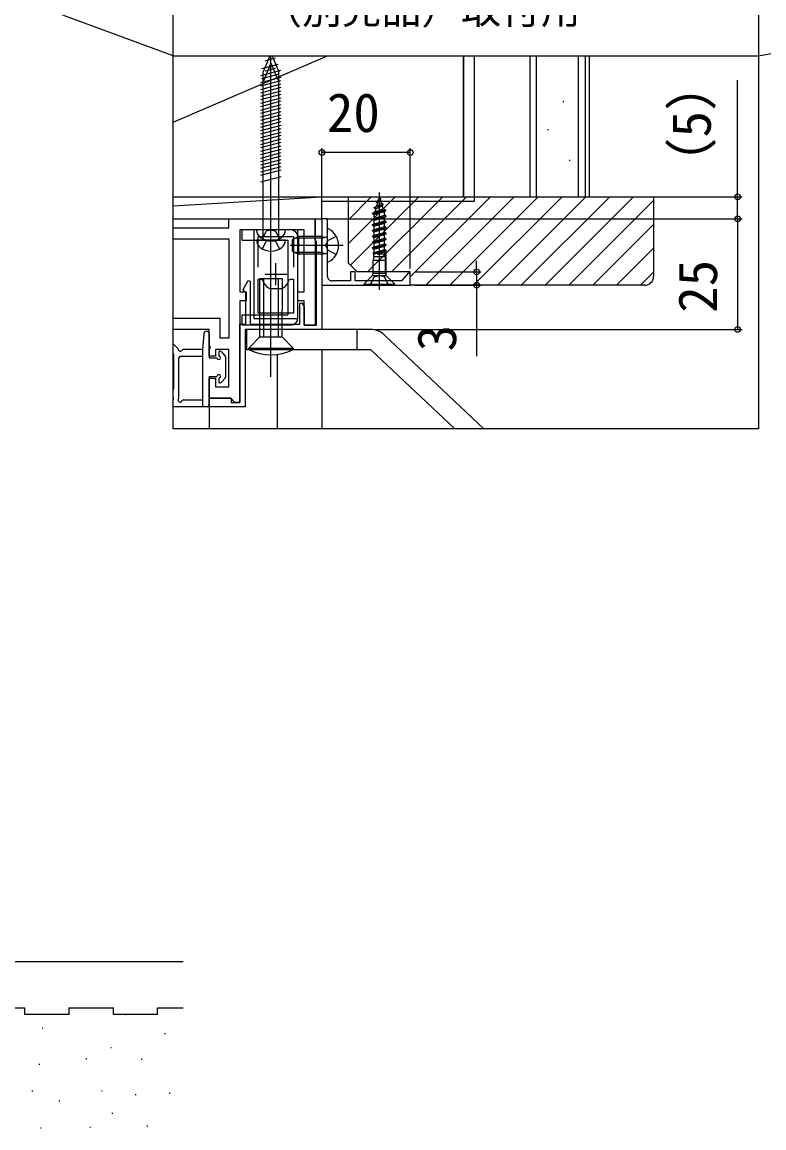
# Model space of a CAD drawing. Units: millimetres, scale not verified. Extents: x -525 to 525, y -783 to 779.
# Drawn here: x -111.1 to 56.6, y 54.5 to 304.5 of the extents above; entities that cross this region are included whole.
import ezdxf
from ezdxf.enums import TextEntityAlignment as Align

# ---------------------------------------------------------------- set-up
doc = ezdxf.new("R2010")
doc.units = ezdxf.units.MM
doc.header["$LTSCALE"] = 4
for name, color, linetype in [('0-1_USER1', 3, 'Continuous'), ('0-2_YKK_11', 7, 'Continuous'), ('0-4_YKK_12', 2, 'Continuous'), ('0-5_YKK_13', 4, 'Continuous'), ('0-7_YKK_D', 6, 'Continuous'), ('0-9_YSS_K', 3, 'Continuous')]:
    doc.layers.add(name, color=color, linetype=linetype)
doc.styles.add('ＭＳ ゴシック', font='')
doc.styles.get('ＭＳ ゴシック').set_extended_font_data('MS Gothic')

msp = doc.modelspace()

# ---------------------------------------------------------------- linework, layer by layer
at = {"layer": '0-2_YKK_11'}
for points in [[(-77.004, 258.005), (-64.371, 258.005), (-64.371, 260.005), (-44.871, 260.005), (-44.871, 236.005), (-47.371, 236.005), (-47.371, 241.505), (-48.771, 241.505), (-48.771, 243.505), (-47.371, 243.505), (-47.371, 257.505), (-61.871, 257.505), (-61.871, 243.505), (-60.471, 243.505), (-60.471, 241.505), (-61.871, 241.505), (-61.871, 218.505), (-63.071, 218.505), (-63.571, 219.005), (-64.071, 219.505), (-68.871, 219.505), (-68.871, 224.005), (-67.371, 224.005), (-67.371, 222.005), (-64.371, 222.005), (-64.371, 230.505), (-67.371, 230.505), (-67.371, 229.005), (-68.871, 229.005), (-68.871, 235.005), (-77.004, 235.005)], [(-47.371, 260.01), (-43.371, 260.01), (-43.371, 240.01)], [(-42.071, 247.001), (-42.071, 260.001), (-43.371, 260.001), (-43.371, 245.001)], [(-77.004, 255.505), (-64.371, 255.505), (-64.371, 233.005), (-66.371, 233.005), (-66.371, 237.505), (-77.004, 237.505)], [(-43.371, 245.001), (-23.371, 245.001), (-23.371, 247.565), (-23.876, 247.749), (-25.343, 246.001), (-35.871, 246.001), (-35.871, 248.001), (-36.871, 248.001), (-36.871, 246.001), (-41.071, 246.001)]]:
    msp.add_lwpolyline(points, dxfattribs=at)
msp.add_lwpolyline([(-43.371, 260.005), (-43.371, 235.005), (-60.671, 235.005), (-60.671, 217.505), (-68.871, 217.505), (-68.871, 219.505), (-63.871, 219.505), (-63.871, 218.505), (-61.871, 218.505), (-61.871, 236.205), (-60.571, 236.205), (-60.571, 243.305), (-60.871, 243.605), (-61.133, 244.051), (-60.021, 246.054), (-59.571, 245.938), (-59.571, 236.205), (-48.371, 236.205), (-48.371, 240.936), (-47.926, 241.055), (-47.371, 240.093), (-47.371, 236.005), (-44.571, 236.005), (-44.571, 254.818), (-44.721, 255.012), (-44.871, 255.205), (-44.871, 260.005)], close=True, dxfattribs=at)
msp.add_arc((-41.071, 247.001), 1, 179.99998, 269.99998, dxfattribs=at)
at = {"layer": '0-4_YKK_12'}
for p, q in [((-77.004, 296.852), (-209.676, 346)), ((55.369, 296.852), (275.693, 339.884)), ((-77.004, 296.852), (55.369, 296.852)), ((-43.372, 244.798), (-43.372, 240.01)), ((-43.371, 235.505), (-43.371, 235.005)), ((-43.371, 230.505), (-43.371, 212.536)), ((-53.371, 212.536), (-53.371, 229.408)), ((-68.871, 217.805), (-68.871, 212.536))]:
    msp.add_line(p, q, dxfattribs=at)
msp.add_lwpolyline([(-77.004, 334.098), (55.369, 334.098), (55.369, 212.536), (-77.004, 212.536)], close=True, dxfattribs=at)
at = {"layer": '0-5_YKK_13'}
for p, q in [((-55.142, 296.852), (-56.621, 293.281)), ((-54.871, 295.205), (-56.621, 290.981)), ((-56.19, 295.759), (-53.816, 296.395)), ((-54.871, 252.505), (-54.871, 296.852)), ((-54.871, 250.205), (-54.871, 296.852)), ((-54.871, 295.205), (-53.121, 290.981)), ((-54.871, 295.205), (-53.121, 290.981)), ((-54.6, 296.852), (-53.121, 293.281)), ((-54.6, 296.852), (-53.121, 293.281)), ((-57.171, 292.39), (-52.658, 293.599)), ((-56.914, 294.012), (-53.237, 294.997)), ((-56.914, 291.712), (-53.237, 292.697)), ((-56.621, 257.505), (-56.621, 293.281)), ((-56.19, 293.459), (-53.816, 294.095)), ((-53.121, 257.505), (-53.121, 293.281)), ((-57.171, 290.837), (-52.571, 292.07)), ((-57.171, 290.09), (-52.658, 291.299)), ((-57.171, 289.284), (-52.571, 290.517)), ((-56.621, 255.205), (-56.621, 290.981)), ((-53.121, 255.205), (-53.121, 290.981)), ((-57.171, 288.537), (-52.571, 289.77)), ((-57.171, 287.731), (-52.571, 288.964)), ((-57.171, 286.984), (-52.571, 288.217)), ((-57.171, 286.178), (-52.571, 287.411)), ((-57.171, 285.431), (-52.571, 286.664)), ((-57.171, 284.625), (-52.571, 285.858)), ((-57.171, 283.878), (-52.571, 285.111)), ((-57.171, 283.072), (-52.571, 284.305)), ((-57.171, 282.325), (-52.571, 283.558)), ((-57.171, 281.52), (-52.571, 282.752)), ((-57.171, 280.772), (-52.571, 282.005)), ((-57.171, 279.967), (-52.571, 281.199)), ((-57.171, 279.22), (-52.571, 280.452)), ((-57.171, 278.414), (-52.571, 279.646)), ((-57.171, 277.667), (-52.571, 278.899)), ((-57.171, 276.861), (-52.571, 278.093)), ((-57.171, 276.114), (-52.571, 277.346)), ((-57.171, 275.308), (-52.571, 276.54)), ((-57.171, 274.561), (-52.571, 275.793)), ((-57.171, 273.755), (-52.571, 274.988)), ((-57.171, 273.008), (-52.571, 274.24)), ((-57.171, 272.202), (-52.571, 273.435)), ((-57.171, 271.455), (-52.571, 272.688)), ((-57.171, 270.649), (-52.571, 271.882)), ((-57.171, 269.902), (-52.571, 271.135)), ((-57.171, 268.349), (-52.571, 269.582)), ((-30.371, 244.001), (-30.371, 266.001)), ((-31.521, 262.601), (-29.471, 263.251)), ((-29.471, 263.151), (-31.521, 262.501)), ((-31.193, 262.311), (-29.755, 262.987)), ((-31.071, 263.901), (-30.021, 264.551)), ((-31.071, 263.801), (-30.021, 264.451)), ((-31.071, 263.801), (-31.071, 263.901)), ((-31.071, 263.801), (-30.788, 263.637)), ((-30.788, 263.637), (-31.016, 262.893)), ((-29.914, 263.507), (-31.016, 262.893)), ((-30.788, 263.637), (-30.187, 264.348)), ((-30.629, 264.156), (-30.279, 264.7)), ((-30.371, 265.001), (-30.623, 264.178)), ((-30.371, 265.001), (-30.279, 264.7)), ((-30.174, 264.356), (-29.914, 263.507)), ((-29.471, 263.151), (-29.755, 262.987)), ((-29.755, 262.987), (-29.55, 262.314)), ((-28.921, 261.951), (-31.921, 261.301)), ((-31.921, 261.201), (-28.921, 261.851)), ((-31.921, 261.201), (-31.571, 260.999)), ((-31.921, 260.001), (-28.821, 260.651)), ((-31.921, 259.901), (-28.821, 260.551)), ((-31.571, 260.999), (-29.171, 261.706)), ((-31.571, 260.203), (-31.571, 260.999)), ((-31.571, 260.203), (-29.171, 260.853)), ((-31.571, 259.699), (-29.171, 260.349)), ((-31.521, 262.501), (-31.193, 262.311)), ((-31.413, 261.594), (-29.55, 262.314)), ((-31.193, 262.311), (-31.413, 261.594)), ((-28.921, 261.851), (-29.171, 261.706)), ((-29.171, 260.853), (-29.171, 261.706)), ((-28.821, 260.551), (-29.171, 260.349)), ((-29.171, 259.553), (-29.171, 260.349)), ((-42.071, 250.41), (-42.071, 257.601)), ((-31.921, 259.901), (-31.571, 259.699)), ((-31.921, 258.701), (-28.821, 259.351)), ((-31.921, 258.601), (-28.821, 259.251)), ((-31.921, 258.601), (-31.571, 258.399)), ((-31.921, 257.401), (-28.821, 258.051)), ((-31.921, 257.301), (-28.821, 257.951)), ((-31.571, 258.903), (-31.571, 259.699)), ((-31.571, 258.903), (-29.171, 259.553)), ((-31.571, 258.399), (-29.171, 259.049)), ((-31.571, 257.603), (-31.571, 258.399)), ((-31.571, 257.603), (-29.171, 258.253)), ((-31.571, 257.099), (-29.171, 257.749)), ((-28.821, 259.251), (-29.171, 259.049)), ((-29.171, 258.253), (-29.171, 259.049)), ((-28.821, 257.951), (-29.171, 257.749)), ((-29.171, 256.953), (-29.171, 257.749)), ((-50.371, 257.505), (-61.371, 257.505)), ((-61.371, 255.205), (-61.371, 257.505)), ((-61.371, 255.205), (-51.071, 255.205)), ((-51.621, 257.505), (-58.121, 257.505)), ((-51.621, 255.205), (-58.121, 255.205)), ((-56.821, 255.513), (-55.963, 257.233)), ((-54.871, 257.505), (-55.963, 257.233)), ((-54.871, 255.205), (-55.963, 254.933)), ((-54.871, 257.505), (-53.779, 257.233)), ((-54.871, 255.205), (-53.779, 254.933)), ((-52.921, 255.513), (-53.779, 257.233)), ((-51.071, 255.205), (-51.071, 238.305)), ((-48.671, 256.005), (-50.071, 255.305)), ((-50.071, 255.305), (-50.071, 252.705)), ((-43.471, 255.626), (-49.429, 255.626)), ((-48.771, 237.605), (-48.771, 255.905)), ((-43.471, 256.005), (-48.671, 256.005)), ((-48.671, 256.005), (-48.671, 252.005)), ((-43.471, 256.005), (-43.471, 252.005)), ((-43.471, 256.005), (-42.659, 255.861)), ((-43.471, 255.626), (-42.456, 255.867)), ((-42.529, 254.005), (-41.921, 255.15)), ((-40.105, 256.055), (-41.921, 255.15)), ((-31.921, 257.301), (-31.571, 257.099)), ((-31.921, 256.101), (-28.821, 256.751)), ((-31.921, 256.001), (-28.821, 256.651)), ((-31.921, 256.001), (-31.571, 255.799)), ((-31.921, 254.801), (-28.821, 255.451)), ((-31.921, 254.701), (-28.821, 255.351)), ((-31.571, 256.303), (-31.571, 257.099)), ((-31.571, 256.303), (-29.171, 256.953)), ((-31.571, 255.799), (-29.171, 256.449)), ((-31.571, 255.003), (-31.571, 255.799)), ((-31.571, 255.003), (-29.171, 255.653)), ((-31.571, 254.499), (-29.171, 255.149)), ((-28.821, 256.651), (-29.171, 256.449)), ((-29.171, 255.653), (-29.171, 256.449)), ((-28.821, 255.351), (-29.171, 255.149)), ((-29.171, 254.353), (-29.171, 255.149)), ((-56.821, 253.213), (-55.963, 254.933)), ((-52.921, 253.213), (-53.779, 254.933)), ((-38.571, 254.005), (-50.559, 254.005)), ((-50.071, 252.705), (-48.671, 252.005)), ((-42.529, 254.005), (-41.921, 252.86)), ((-40.105, 251.955), (-41.921, 252.86)), ((-31.921, 254.701), (-31.571, 254.499)), ((-31.921, 253.501), (-28.821, 254.151)), ((-31.921, 253.401), (-28.821, 254.051)), ((-31.921, 253.401), (-31.571, 253.199)), ((-31.741, 252.305), (-28.821, 252.851)), ((-31.665, 252.016), (-28.821, 252.751)), ((-31.571, 253.703), (-31.571, 254.499)), ((-31.571, 253.703), (-29.171, 254.353)), ((-31.571, 253.199), (-29.171, 253.849)), ((-31.571, 252.403), (-31.571, 253.199)), ((-31.571, 252.403), (-29.171, 253.053)), ((-28.821, 254.051), (-29.171, 253.849)), ((-29.171, 253.04), (-29.171, 253.849)), ((-28.821, 252.851), (-29.171, 253.053)), ((-28.821, 252.751), (-29.171, 252.549)), ((-29.171, 252.041), (-29.171, 252.549)), ((-28.821, 252.751), (-28.821, 252.851)), ((-28.821, 247.417), (-28.821, 252.58)), ((-54.871, 224.305), (-54.871, 250.853)), ((-43.471, 252.384), (-49.429, 252.384)), ((-43.471, 252.005), (-48.671, 252.005)), ((-43.471, 252.384), (-42.456, 252.144)), ((-43.471, 252.005), (-42.659, 252.15)), ((-31.646, 251.501), (-31.771, 250.664)), ((-31.771, 247.761), (-31.771, 250.664)), ((-31.771, 250.664), (-28.971, 250.664)), ((-31.738, 252.307), (-31.571, 252.403)), ((-31.738, 252.307), (-31.646, 251.94)), ((-31.646, 251.501), (-31.646, 251.942)), ((-31.646, 251.501), (-29.096, 251.501)), ((-29.096, 251.997), (-30.773, 251.997)), ((-29.171, 252.041), (-29.096, 251.997)), ((-29.096, 251.501), (-29.096, 251.997)), ((-29.096, 251.501), (-28.971, 250.664)), ((-28.971, 247.761), (-28.971, 250.664)), ((-53.771, 245.005), (-53.771, 250.005)), ((-31.921, 247.201), (-31.771, 247.761)), ((-31.771, 247.761), (-28.971, 247.761)), ((-28.821, 247.201), (-28.971, 247.761)), ((-57.371, 246.505), (-52.371, 246.505)), ((-56.571, 246.505), (-56.571, 239.405)), ((-56.271, 247.505), (-51.271, 247.505)), ((-53.171, 239.405), (-53.171, 246.505)), ((-52.371, 246.505), (-52.371, 239.405)), ((-31.921, 247.201), (-33.871, 245.251)), ((-33.871, 245.251), (-26.871, 245.251)), ((-31.921, 247.201), (-28.821, 247.201)), ((-28.821, 247.201), (-26.871, 245.251)), ((-61.371, 236.005), (-61.371, 238.305)), ((-61.371, 238.305), (-51.071, 238.305)), ((-56.571, 239.405), (-56.571, 233.306)), ((-53.171, 233.306), (-53.171, 239.405)), ((-52.371, 233.306), (-52.371, 239.405)), ((-50.371, 236.005), (-61.371, 236.005)), ((-70.069, 234.056), (-70.371, 230.505)), ((-68.871, 234.005), (-68.871, 231.205)), ((-32.371, 235.005), (-60.371, 235.005)), ((-52.371, 233.306), (-49.871, 230.805)), ((-35.371, 230.505), (-35.371, 235.005)), ((-29.287, 233.782), (-6.715, 212.536)), ((-77.004, 231.751), (-75.965, 230.78)), ((-70.371, 230.505), (-74.678, 230.505)), ((-70.371, 230.505), (-70.371, 217.505)), ((-68.871, 232.205), (-68.871, 229.605)), ((-68.871, 230.605), (-68.871, 228.605)), ((-59.871, 230.805), (-49.871, 230.805)), ((-59.871, 230.505), (-59.871, 230.805)), ((-49.871, 230.505), (-59.871, 230.505)), ((-49.871, 230.805), (-49.871, 230.505)), ((-13.28, 212.536), (-32.371, 230.505)), ((-77.004, 229.583), (-76.949, 229.523)), ((-76.871, 229.321), (-76.871, 221.548)), ((-75.671, 219.635), (-75.671, 228.605)), ((-70.371, 228.905), (-75.371, 228.905)), ((-68.871, 228.605), (-67.071, 228.605)), ((-66.671, 229.805), (-66.671, 229.005)), ((-66.147, 230.005), (-65.247, 228.991)), ((-65.171, 228.791), (-65.171, 224.219)), ((-68.871, 224.405), (-67.071, 224.405)), ((-68.871, 224.405), (-68.871, 217.805)), ((-66.609, 224.01), (-66.671, 223.948)), ((-66.671, 224.005), (-66.671, 223.205)), ((-66.147, 223.006), (-65.247, 224.02)), ((-76.871, 219.34), (-76.871, 219.301)), ((-74.629, 219.105), (-70.371, 219.105)), ((-77.004, 217.45), (-76.871, 217.505)), ((-69.171, 217.505), (-76.871, 217.505))]:
    msp.add_line(p, q, dxfattribs=at)
for points in [[(-31.521, 262.501), (-31.521, 262.601), (-31.016, 262.893)], [(-30.021, 264.451), (-30.021, 264.551), (-30.279, 264.7)], [(-29.471, 263.151), (-29.471, 263.251), (-29.914, 263.507)], [(-31.921, 261.201), (-31.921, 261.301), (-31.413, 261.594)], [(-31.921, 259.901), (-31.921, 260.001), (-31.571, 260.203)], [(-28.921, 261.851), (-28.921, 261.951), (-29.55, 262.314)], [(-28.821, 260.551), (-28.821, 260.651), (-29.171, 260.853)], [(-31.921, 258.601), (-31.921, 258.701), (-31.571, 258.903)], [(-31.921, 257.301), (-31.921, 257.401), (-31.571, 257.603)], [(-28.821, 259.251), (-28.821, 259.351), (-29.171, 259.553)], [(-28.821, 257.951), (-28.821, 258.051), (-29.171, 258.253)], [(-57.771, 249.105), (-57.771, 256.005), (-49.771, 256.005), (-49.771, 249.105)], [(-31.921, 256.001), (-31.921, 256.101), (-31.571, 256.303)], [(-28.821, 256.651), (-28.821, 256.751), (-29.171, 256.953)], [(-28.821, 255.351), (-28.821, 255.451), (-29.171, 255.653)], [(-31.921, 254.701), (-31.921, 254.801), (-31.571, 255.003)], [(-31.921, 253.401), (-31.921, 253.501), (-31.571, 253.703)], [(-29.171, 252.549), (-30.773, 251.997), (-28.821, 252.751)], [(-28.821, 254.051), (-28.821, 254.151), (-29.171, 254.353)], [(-49.771, 238.705), (-57.771, 238.705), (-57.771, 246.405), (-57.08, 246.405), (-56.795, 246.199)], [(-57.371, 233.306), (-57.371, 239.405), (-57.371, 246.505)], [(-50.747, 246.199), (-50.462, 246.405), (-49.771, 246.405), (-49.771, 238.705)], [(-33.871, 245.251), (-33.871, 245.001), (-26.871, 245.001), (-26.871, 245.251)], [(-32.471, 245.001), (-31.516, 246.916), (-30.371, 247.202)], [(-28.271, 245.001), (-29.226, 246.916), (-30.371, 247.202)], [(-55.423, 244.39), (-55.144, 244.305), (-53.771, 244.305), (-52.398, 244.305), (-52.119, 244.39)], [(-60.371, 235.005), (-60.371, 230.505), (-32.371, 230.505)], [(-59.871, 230.805), (-57.371, 233.306), (-52.371, 233.306)]]:
    msp.add_lwpolyline(points, dxfattribs=at)
msp.add_lwpolyline([(-58.771, 257.505), (-58.771, 237.505), (-48.771, 237.505), (-48.771, 257.505)], close=True, dxfattribs=at)
for centre, radius, start, end in [((-41.917, 257.601), 0.154, 62.71904, 180), ((-43.771, 254.005), 4.2, 297.28096, 62.71904), ((-56.021, 257.493), 2.1, 179.66112, 232.75083), ((-56.021, 255.193), 2.1, 179.66112, 232.75083), ((-54.871, 259.005), 4, 232.75083, 307.24917), ((-53.721, 257.493), 2.1, 307.24917, 0.33888), ((-53.721, 255.193), 2.1, 307.24917, 0.33888), ((-50.371, 255.905), 1.6, 0, 90), ((-42.571, 256.353), 0.5, 259.90904, 0), ((-54.871, 256.705), 4, 232.75083, 307.24917), ((-42.571, 251.658), 0.5, 0, 100.09096), ((-41.917, 250.41), 0.154, 180, 297.28096), ((-53.471, 247.295), 3.5, 198.24966, 236.09874), ((-54.071, 247.295), 3.5, 303.90126, 341.75034), ((-50.371, 237.605), 1.6, 270, 0), ((-69.471, 234.005), 0.6, 0, 175.13615), ((-32.371, 230.505), 4.5, 46.73228, 90), ((-76.17, 230.561), 0.3, 3.17465, 46.91863), ((-75.371, 230.605), 0.5, 183.17465, 330), ((-74.678, 230.205), 0.3, 90, 150), ((-68.871, 230.905), 0.3, 270, 90), ((-66.371, 229.805), 0.3, 41.59314, 180), ((-54.871, 240.322), 11.017, 243.00829, 296.99173), ((-77.171, 229.321), 0.3, 0, 42.20127), ((-75.371, 228.605), 0.3, 90, 180), ((-66.671, 228.605), 0.4, 180, 90), ((-65.471, 228.791), 0.3, 0, 41.59314), ((-66.671, 224.405), 0.4, 270, 180), ((-66.371, 223.205), 0.3, 180, 318.40686), ((-65.471, 224.219), 0.3, 318.40686, 0), ((-77.371, 221.538), 0.5, 317.32206, 0), ((-77.171, 219.301), 0.3, 0, 56.03916), ((-77.171, 219.34), 0.3, 303.96084, 0), ((-75.371, 219.105), 0.5, 138.59038, 337.97569), ((-75.971, 219.635), 0.3, 318.59038, 0), ((-74.629, 218.805), 0.3, 90, 157.97569), ((-69.171, 217.805), 0.3, 270, 0)]:
    msp.add_arc(centre, radius, start, end, dxfattribs=at)
at = {"layer": '0-7_YKK_D'}
for p, q in [((-43.371, 260.701), (-43.371, 276.01)), ((-23.371, 248.801), (-23.371, 276.01)), ((-23.371, 275.01), (-43.371, 275.01)), ((-10.371, 265.006), (51.629, 265.006)), ((-42.371, 260.01), (51.629, 260.01)), ((-42.371, 260.005), (51.629, 260.005)), ((50.629, 260.005), (50.629, 235.005)), ((-8.371, 248.005), (-8.371, 250.555)), ((-22.371, 248.005), (-7.371, 248.005)), ((-8.371, 248.005), (-8.371, 245.005)), ((-22.371, 245.005), (-7.371, 245.005)), ((-8.371, 245.005), (-8.371, 228.951)), ((-31.371, 235.005), (51.629, 235.005))]:
    msp.add_line(p, q, dxfattribs=at)
msp.add_lwpolyline([(50.629, 260.01), (50.629, 265.006), (50.629, 291.397)], dxfattribs=at)
for centre in [(-43.371, 275.01), (-23.371, 275.01), (50.629, 265.006), (50.629, 260.01), (50.629, 260.005), (-8.371, 248.005), (-8.371, 245.005), (50.629, 235.005)]:
    msp.add_circle(centre, 0.637, dxfattribs=at)
at = {"layer": '0-9_YSS_K'}
for p, q in [((-77.004, 281.878), (-42.065, 296.852)), ((-11.371, 265.006), (-11.371, 296.852)), ((-11.371, 296.852), (-11.371, 265.006)), ((-8.871, 264.006), (-8.871, 296.852)), ((3.629, 296.852), (3.629, 265.005)), ((5.129, 265.005), (5.129, 296.852)), ((14.629, 265.005), (14.629, 296.852)), ((16.129, 296.852), (16.129, 265.005)), ((17.129, 265.005), (17.129, 296.852)), ((11.139, 286.549), (11.339, 286.549)), ((7.642, 280.255), (7.842, 280.255)), ((12.538, 273.262), (12.738, 273.262)), ((-77.004, 262.956), (-43.372, 265.006)), ((-77.004, 265.006), (-11.371, 265.006)), ((-77.004, 265.006), (-43.371, 265.006)), ((-43.371, 260.006), (-43.371, 265.006)), ((-43.371, 264.006), (-8.871, 264.006)), ((-37.371, 259.815), (-32.181, 265.005)), ((-37.371, 254.427), (-26.793, 265.005)), ((-36.888, 249.522), (-21.405, 265.005)), ((-33.016, 248.005), (-16.016, 265.005)), ((-27.628, 248.005), (-10.628, 265.005)), ((-23.371, 246.874), (-5.24, 265.005)), ((-19.852, 245.005), (0.148, 265.005)), ((-14.464, 245.005), (5.536, 265.005)), ((-11.371, 265.006), (3.629, 265.006)), ((-9.076, 245.005), (10.924, 265.005)), ((-3.687, 245.005), (16.313, 265.005)), ((1.701, 245.005), (21.701, 265.005)), ((7.089, 245.005), (27.089, 265.005)), ((12.477, 245.005), (31.629, 264.157)), ((-77.004, 260.006), (-43.371, 260.006)), ((-43.371, 260.006), (-43.371, 240.006)), ((3.629, 260.006), (16.129, 260.006)), ((17.865, 245.005), (31.629, 258.769)), ((23.253, 245.005), (31.629, 253.381)), ((28.641, 245.005), (31.629, 247.993)), ((-110.502, 80.095), (-110.502, 81.595)), ((-110.502, 80.095), (-110.502, 81.595)), ((-100.502, 80.095), (-110.502, 80.095)), ((-100.502, 80.095), (-110.502, 80.095)), ((-90.502, 80.095), (-90.502, 81.595)), ((-80.502, 80.095), (-90.502, 80.095)), ((-87.851, 80.1), (-87.651, 80.1)), ((-106.615, 77.053), (-106.415, 77.053)), ((-78.934, 75.807), (-78.734, 75.807)), ((-91.096, 72.634), (-90.896, 72.634)), ((-96.714, 70.198), (-96.514, 70.198)), ((-107.335, 68.895), (-107.135, 68.895)), ((-84.222, 69.99), (-84.022, 69.99)), ((-108.9, 62.864), (-108.7, 62.864)), ((-93.211, 62.851), (-93.011, 62.851)), ((-102.807, 60.579), (-102.607, 60.579)), ((-85.544, 62.058), (-85.344, 62.058)), ((-77.876, 62.323), (-77.676, 62.323)), ((-90.831, 57.828), (-90.631, 57.828)), ((-106.996, 54.486), (-106.796, 54.486)), ((-95.855, 54.655), (-95.655, 54.655)), ((-82.9, 54.92), (-82.7, 54.92))]:
    msp.add_line(p, q, dxfattribs=at)
for points in [[(-37.371, 265.005), (31.629, 265.005), (31.629, 247.005)], [(29.629, 245.005), (-23.371, 245.005), (-23.371, 248.005), (-35.371, 248.005), (-37.371, 250.005), (-37.371, 265.005)], [(-224, 92.095), (-117.002, 92.095), (-74.681, 92.095)], [(-120.502, 80.095), (-120.502, 81.595), (-110.502, 81.595)], [(-100.502, 80.095), (-100.502, 81.595), (-90.502, 81.595)], [(-80.502, 80.095), (-80.502, 81.595), (-74.681, 81.595)]]:
    msp.add_lwpolyline(points, dxfattribs=at)
msp.add_arc((29.629, 247.005), 2, 269.99993, 359.99991, dxfattribs=at)

# ---------------------------------------------------------------- texts
at = {"layer": '0-1_USER1', "style": 'ＭＳ ゴシック'}
msp.add_text('（別売品）取付用', height=6.598, dxfattribs=at).set_placement((-56.866, 302.12), align=Align.BOTTOM_LEFT)
at = {"layer": '0-7_YKK_D', "style": 'ＭＳ ゴシック'}
msp.add_text('20', height=8.798, dxfattribs=at).set_placement((-42.235, 277.01), align=Align.BOTTOM_LEFT)
for s, p in [('（5）', (47.197, 266.42)), ('25', (48.629, 238.778)), ('3', (-10.371, 230.065))]:
    msp.add_text(s, height=8.798, rotation=90, dxfattribs=at).set_placement(p, align=Align.BOTTOM_LEFT)

doc.saveas('drawing.dxf')
